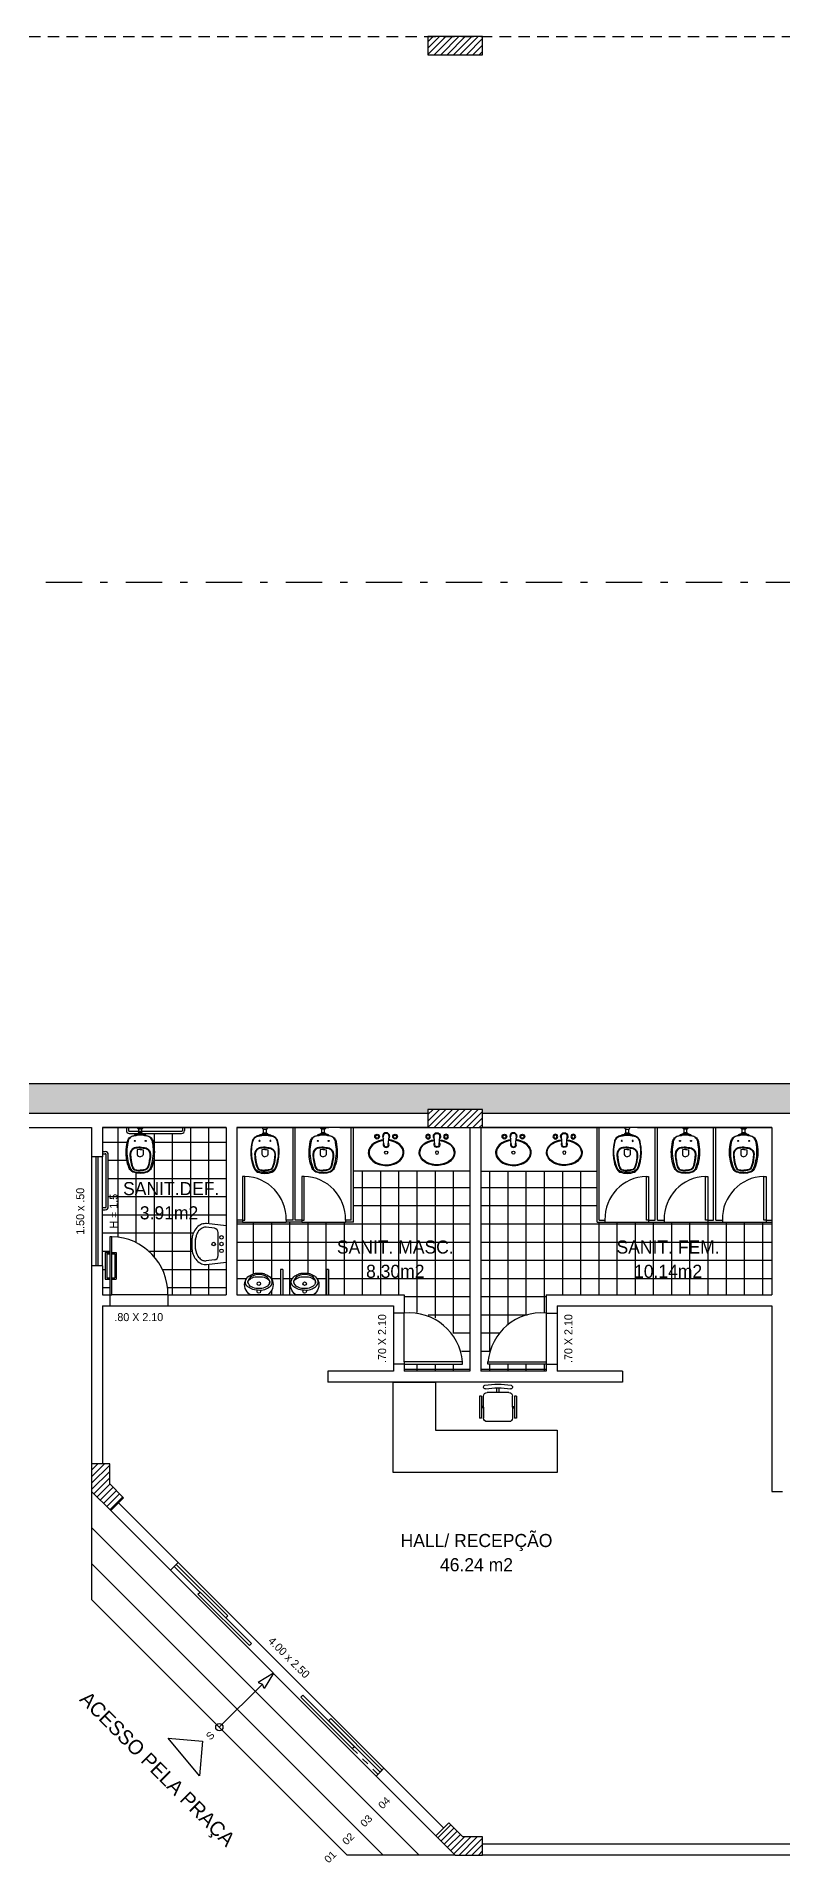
# Model space of a CAD drawing. Header units: millimetres. Extents: x 387 to 811, y 539 to 827.
# Drawn here: x 731.93 to 742.18, y 773.06 to 798.16 of the extents above; entities that cross this region are included whole.
import ezdxf
from ezdxf.enums import TextEntityAlignment as Align

# ---------------------------------------------------------------- set-up
doc = ezdxf.new("R2010")
doc.units = ezdxf.units.MM
doc.linetypes.add('DASHDOT', pattern=[1, 0.5, -0.25, 0, -0.25])
doc.linetypes.add('HIDDEN', pattern=[9.525, 6.35, -3.175])
for name, color, linetype in [('7', 8, 'Continuous'), ('ESQUADRIAS', 6, 'Continuous'), ('LINHA DE CORTE', 1, 'DASHDOT'), ('LINHA FINA', 8, 'Continuous'), ('MOBILIARIO', 3, 'Continuous'), ('parede vista', 2, 'Continuous'), ('PAREDES EM CORTE', 5, 'Continuous'), ('pilar', 4, 'Continuous'), ('PROJEÇÕES', 8, 'HIDDEN'), ('SIMBOLOS', 4, 'Continuous'), ('TEXTO', 4, 'Continuous')]:
    doc.layers.add(name, color=color, linetype=linetype)
pattern_1 = [(90, (-339.84137, 852.58743), (-0.25, 6e-17), []), (180, (-339.84137, 852.58743), (-6e-17, -0.25), [])]
pattern_2 = [(45, (-339.84137, 852.58743), (-0.044194174, 0.044194174), [])]

# ---------------------------------------------------------------- blocks, each defined once
blk = doc.blocks.new('vaso sanitário')
at = {"layer": 'MOBILIARIO'}
for p, q in [((535.046, 52.961), (535.046, 53.011)), ((535.086, 52.961), (535.086, 53.011))]:
    blk.add_line(p, q, dxfattribs=at)
for points in [[(535.032, 53.034), (535.099, 53.034), (535.099, 53.026, -0.414214), (535.084, 53.011), (535.047, 53.011, -0.414214), (535.032, 53.026)], [(535.066, 52.417, 0.082763), (535.156, 52.431, 0.191824), (535.206, 52.48, 0.041847), (535.235, 52.581, 0.10707), (535.236, 52.829, 0.077273), (535.22, 52.876, 0.212411), (535.166, 52.916, 0.040827), (535.153, 52.919, 0.014904), (535.135, 52.923, 0.025143), (535.131, 52.924, -0.029767), (535.109, 52.927, 0.034354), (535.066, 52.929, 0.034354), (535.022, 52.927, -0.029767), (535, 52.924, 0.025143), (534.996, 52.923, 0.014904), (534.978, 52.919, 0.040827), (534.965, 52.916, 0.212411), (534.911, 52.876, 0.077273), (534.896, 52.829, 0.10707), (534.896, 52.581, 0.041847), (534.926, 52.48, 0.191824), (534.976, 52.431, 0.082763)]]:
    blk.add_lwpolyline(points, format="xyb", close=True, dxfattribs=at)
for points in [[(535.123, 52.925, -0.166403), (535.132, 52.926), (535.166, 52.919, -0.147687), (535.216, 52.892, -0.13868), (535.243, 52.844, -0.056337), (535.26, 52.699, -0.03707), (535.253, 52.603, -0.071007), (535.215, 52.472, -0.183874), (535.166, 52.423, -0.096189), (535.066, 52.405, -0.096189), (534.966, 52.423, -0.183874), (534.916, 52.472, -0.071007), (534.878, 52.603, -0.03707), (534.871, 52.699, -0.056337), (534.889, 52.844, -0.13868), (534.916, 52.892, -0.147687), (534.966, 52.919), (535, 52.926, -0.166403), (535.009, 52.925)], [(535.066, 52.764, 0.06168), (534.987, 52.755, 0.039055), (534.98, 52.753, 0.304226), (534.924, 52.669, 0.074407), (534.953, 52.493, 0.256561), (535.004, 52.447, 0.06572), (535.066, 52.44, 0.068252)], [(535.066, 52.756, 0.06168), (534.989, 52.747, 0.039055), (534.983, 52.745, 0.304045), (534.932, 52.669, 0.074349), (534.961, 52.496, 0.256479), (535.006, 52.455, 0.065787), (535.066, 52.448, 0.065787)], [(535.066, 52.732, 0.0408), (535.025, 52.729), (535.025, 52.671, 0.057291), (535.025, 52.666, 0.350796), (535.066, 52.634, 0.350796)], [(535.099, 52.943), (535.099, 52.946, 0.414214), (535.084, 52.961), (535.047, 52.961, 0.414214), (535.032, 52.946), (535.032, 52.943)], [(535.065, 52.764, -0.06168), (535.145, 52.755, -0.039055), (535.152, 52.753, -0.304226), (535.208, 52.669, -0.074407), (535.178, 52.493, -0.256561), (535.127, 52.447, -0.06572), (535.065, 52.44, -0.068252)], [(535.066, 52.756, -0.06168), (535.143, 52.747, -0.039055), (535.148, 52.745, -0.304045), (535.199, 52.669, -0.074349), (535.17, 52.496, -0.256479), (535.125, 52.455, -0.065787), (535.066, 52.448, -0.065787)], [(535.066, 52.732, -0.0408), (535.107, 52.729), (535.107, 52.671, -0.057291), (535.106, 52.666, -0.350796), (535.066, 52.634, -0.350796)]]:
    blk.add_lwpolyline(points, format="xyb", dxfattribs=at)
for centre in [(534.991, 52.851), (535.141, 52.851)]:
    blk.add_circle(centre, 0.0075, dxfattribs=at)
for centre, radius, start, end in [((535.011, 52.912), 0.0286, 100.7284, 157.4355), ((535.068, 52.556), 0.389, 90.3224, 99.2049), ((535.063, 52.556), 0.389, 80.7951, 89.6776), ((535.12, 52.912), 0.0286, 22.5645, 79.2716)]:
    blk.add_arc(centre, radius, start, end, dxfattribs=at)
blk = doc.blocks.new('cuba do lavatório')
at = {"layer": 'MOBILIARIO'}
for p, q in [((535.901, 52.801), (535.891, 52.914)), ((535.961, 52.801), (535.971, 52.914))]:
    blk.add_line(p, q, dxfattribs=at)
for centre, radius in [((535.807, 52.91), 0.0326), ((535.807, 52.91), 0.0212), ((536.054, 52.91), 0.0326), ((536.054, 52.91), 0.0212), ((535.931, 52.691), 0.0212)]:
    blk.add_circle(centre, radius, dxfattribs=at)
for centre, radius, start, end in [((535.931, 52.914), 0.05, 317.7534, 222.2466), ((535.931, 52.914), 0.04, 349.8443, 190.1557), ((535.931, 52.801), 0.04, 143.4139, 36.5861), ((535.931, 52.801), 0.03, 180, 0)]:
    blk.add_arc(centre, radius, start, end, dxfattribs=at)
blk.add_ellipse((535.931, 52.691), major_axis=(-0.235, 0), ratio=0.714749, start_param=4.861692, end_param=10.846271, dxfattribs=at)
blk.add_open_spline([(535.895, 52.867), (535.849, 52.862), (535.806, 52.848), (535.716, 52.792), (535.683, 52.738), (535.689, 52.629), (535.728, 52.578), (535.845, 52.516), (535.922, 52.506), (536.062, 52.532), (536.123, 52.568), (536.184, 52.666), (536.182, 52.726), (536.114, 52.82), (536.051, 52.855), (535.976, 52.866), (535.971, 52.866), (535.967, 52.867)], degree=3, knots=[4.861692, 4.861692, 4.861692, 4.861692, 5.430609, 5.430609, 6.323813, 6.323813, 7.217016, 7.217016, 8.110219, 8.110219, 9.003422, 9.003422, 9.896625, 9.896625, 10.789828, 10.789828, 10.846271, 10.846271, 10.846271, 10.846271], dxfattribs=at)
blk = doc.blocks.new('mictorio')
at = {"layer": 'MOBILIARIO'}
for points in [[(534.164, 50.834), (534.164, 50.832, -0.008051), (534.164, 50.799, -0.08407), (534.155, 50.755, -0.022672), (534.142, 50.726, -0.027927), (534.128, 50.7, -0.144523), (534.062, 50.648, -0.34805), (533.869, 50.712, -0.162816), (533.866, 50.721), (533.866, 50.834), (533.866, 50.947, -0.162816), (533.869, 50.955, -0.34805), (534.062, 51.019, -0.144523), (534.128, 50.967, -0.027927), (534.142, 50.941, -0.022672), (534.155, 50.913, -0.08407), (534.164, 50.869, -0.008051), (534.164, 50.835)], [(534.117, 50.834), (534.117, 50.826, -0.102017), (534.101, 50.742, -0.100634), (534.069, 50.695, -0.31043), (534.027, 50.687, -0.029837), (534.021, 50.689, -0.193887), (533.968, 50.753, -0.096635), (533.953, 50.834, -0.096635), (533.968, 50.915, -0.193887), (534.021, 50.978, -0.029837), (534.027, 50.98, -0.31043), (534.069, 50.973, -0.100634), (534.101, 50.925, -0.102017), (534.117, 50.842)]]:
    blk.add_lwpolyline(points, format="xyb", close=True, dxfattribs=at)
for points in [[(533.931, 50.85, -0.100603), (533.949, 50.935, -0.114611), (533.991, 50.997, -0.309836), (534.079, 51.011, -0.309836)], [(534.03, 50.686), (534.033, 50.685, 0.189039), (534.066, 50.687, 0.189014), (534.13, 50.753, 0.116802), (534.145, 50.834, 0.116802), (534.13, 50.914, 0.189014), (534.066, 50.981, 0.189039), (534.033, 50.983), (534.03, 50.981)], [(533.931, 50.818, 0.100603), (533.949, 50.732, 0.114611), (533.991, 50.671, 0.309836), (534.079, 50.656, 0.309836)]]:
    blk.add_lwpolyline(points, format="xyb", dxfattribs=at)
for centre in [(533.913, 50.834), (534.02, 50.834)]:
    blk.add_circle(centre, 0.0243, dxfattribs=at)
blk = doc.blocks.new('lavatorio do sanitario')
at = {"layer": 'MOBILIARIO'}
for p, q in [((1040.677, 90.447), (1040.564, 90.46)), ((1040.73, 90.072), (1040.73, 90.387)), ((1040.418, 90.16), (1040.418, 90.299)), ((1040.677, 90.012), (1040.564, 89.999))]:
    blk.add_line(p, q, dxfattribs=at)
for points in [[(1040.838, 90.479), (1040.569, 90.51, 0.028479), (1040.553, 90.511, 0.123947), (1040.484, 90.493, 0.10565), (1040.421, 90.44, 0.087109), (1040.382, 90.364, 0.053242), (1040.368, 90.299), (1040.368, 90.16, 0.053242), (1040.382, 90.095, 0.087109), (1040.421, 90.02, 0.10565), (1040.484, 89.966, 0.123947), (1040.553, 89.949, 0.028479), (1040.569, 89.95), (1040.838, 89.981)], [(1040.553, 90.461, 0.123947), (1040.508, 90.449, 0.10565), (1040.461, 90.409, 0.087109), (1040.429, 90.349, 0.053242), (1040.418, 90.294, 0.053242)], [(1040.564, 90.46, 0.028479), (1040.553, 90.461, 0.028479)], [(1040.418, 90.165, 0.053242), (1040.429, 90.111, 0.087109), (1040.461, 90.05, 0.10565), (1040.508, 90.01, 0.123947), (1040.553, 89.999, 0.028479), (1040.564, 89.999, 0.028479)]]:
    blk.add_lwpolyline(points, format="xyb", dxfattribs=at)
for centre in [(1040.668, 90.23), (1040.775, 90.323), (1040.775, 90.23), (1040.775, 90.137)]:
    blk.add_circle(centre, 0.0242, dxfattribs=at)
for centre, start, end in [((1040.67, 90.387), 0, 83.4749), ((1040.67, 90.072), 276.5251, 0)]:
    blk.add_arc(centre, 0.06, start, end, dxfattribs=at)
blk = doc.blocks.new('barra de apoio')
at = {"layer": 'MOBILIARIO'}
for p, q in [((537.56, 53.034), (537.56, 52.994)), ((537.59, 53.034), (537.59, 52.994)), ((537.6, 52.984), (538.32, 52.984)), ((538.33, 53.034), (538.33, 52.994)), ((538.36, 53.034), (538.36, 52.994)), ((537.6, 52.954), (538.32, 52.954))]:
    blk.add_line(p, q, dxfattribs=at)
for centre, radius, start, end in [((537.6, 52.994), 0.04, 180, 270), ((537.6, 52.994), 0.01, 180, 270), ((538.32, 52.994), 0.01, 270, 360), ((538.32, 52.994), 0.04, 270, 360)]:
    blk.add_arc(centre, radius, start, end, dxfattribs=at)
blk = doc.blocks.new('barra de apoio 2')
at = {"layer": 'MOBILIARIO'}
for p, q in [((537.231, 52.705), (537.271, 52.705)), ((537.231, 52.675), (537.271, 52.675)), ((537.281, 51.945), (537.281, 52.665)), ((537.311, 51.945), (537.311, 52.665)), ((537.231, 51.935), (537.271, 51.935)), ((537.231, 51.905), (537.271, 51.905))]:
    blk.add_line(p, q, dxfattribs=at)
for centre, radius, start, end in [((537.271, 52.665), 0.04, 0, 90), ((537.271, 52.665), 0.01, 0, 90), ((537.271, 51.945), 0.04, 270, 0), ((537.271, 51.945), 0.01, 270, 0)]:
    blk.add_arc(centre, radius, start, end, dxfattribs=at)
blk = doc.blocks.new('porta para deficiente')
at = {"layer": 'ESQUADRIAS'}
blk.add_lwpolyline([(610.441, -142.831), (610.471, -142.831), (610.471, -142.031), (610.441, -142.031)], close=True, dxfattribs=at)
at = {"layer": 'LINHA FINA'}
for p, q in [((610.381, -142.248), (610.381, -142.615)), ((610.381, -142.248), (610.441, -142.248)), ((610.401, -142.268), (610.401, -142.595)), ((610.401, -142.268), (610.441, -142.268)), ((610.471, -142.248), (610.531, -142.248)), ((610.471, -142.268), (610.511, -142.268)), ((610.511, -142.268), (610.511, -142.595)), ((610.531, -142.248), (610.531, -142.615)), ((610.381, -142.615), (610.441, -142.615)), ((610.401, -142.595), (610.441, -142.595)), ((610.471, -142.595), (610.511, -142.595)), ((610.471, -142.615), (610.531, -142.615))]:
    blk.add_line(p, q, dxfattribs=at)
blk.add_arc((610.456, -142.816), 0.785, 358.9053, 88.9053, dxfattribs=at)
blk = doc.blocks.new('M-CAD12')
for p, q in [((-1.5, 20), (-1.5, 26.6)), ((1.5, 20), (1.5, 26.6)), ((-25.5, 15), (-22.5, 15)), ((-20, 1), (-22.5, 1)), ((-20, 0), (-20, 15)), ((-15, 20), (15, 20)), ((20, 0), (20, 15)), ((20, 1), (22.5, 1)), ((22.5, 15), (25.5, 15)), ((-25.5, -15), (-22.5, -15)), ((-20, -1), (-22.5, -1)), ((-15, -20), (15, -20)), ((20, -1), (22.5, -1)), ((22.5, -15), (25.5, -15))]:
    blk.add_line(p, q)
for points in [[(-25.5, 15), (-25.5, -15)], [(-22.5, 15), (-22.5, -15)], [(-20, 0), (-20, -15)], [(20, 0), (20, -15)], [(22.5, 15), (22.5, -15)], [(25.5, 15), (25.5, -15)]]:
    blk.add_lwpolyline(points)
for centre, radius, start, end in [((-17.5, 27.5), 2.5, 100.3399, 280.3399), ((0, -68.4), 100, 79.6601, 100.3399), ((0, -68.4), 95, 79.6601, 100.3399), ((17.5, 27.5), 2.5, 259.6601, 79.6601), ((-15, 15), 5, 90, 180), ((15, 15), 5, 0, 90), ((-15, -15), 5, 180, 270), ((15, -15), 5, 270, 0)]:
    blk.add_arc(centre, radius, start, end)
blk = doc.blocks.new('MESA DA RECEPÇÃO')
at = {"layer": 'MOBILIARIO'}
for p, q in [((1153.678, -101.445), (1154.258, -101.445)), ((1153.678, -102.686), (1153.678, -101.445)), ((1154.258, -101.445), (1154.258, -102.106)), ((1154.258, -102.106), (1155.932, -102.106)), ((1155.932, -102.106), (1155.932, -102.686)), ((1155.932, -102.686), (1153.678, -102.686))]:
    blk.add_line(p, q, dxfattribs=at)
at = {"layer": 'MOBILIARIO', "extrusion": (0, 0, -1), "xscale": 0.009999999999990905, "yscale": 0.009999999999990905, "zscale": -0.01}
blk.add_blockref('M-CAD12', (-1155.118, -101.787), dxfattribs=at)

msp = doc.modelspace()

# ---------------------------------------------------------------- hatches: boundary and pattern name
at = {"layer": 'LINHA FINA'}
h = msp.add_hatch(dxfattribs=at)
h.set_pattern_fill('GRAVEL', color=256, style=0)
h.set_pattern_definition([(228.0128, (623.51594, 854.51961), (-7.999998232, -9.00000134), [0.134536, -13.319088]), (184.9697, (623.42594, 854.41961), (12.000001052, 0.999991307), [0.230868, -22.855925]), (132.5104, (623.19594, 854.39961), (9.999990718, -11.000008674), [0.162788, -16.116032]), (267.2737, (622.80594, 854.14961), (0.999996018, 20.000000295), [0.210238, -20.813558]), (292.8337, (622.79594, 853.93961), (-5.000009905, 11.999996412), [0.206155, -20.409373]), (357.2737, (622.87594, 853.74961), (-20.000000295, 0.999996018), [0.210238, -20.813558]), (37.6942, (623.085938, 853.739608), (-13.000007346, -9.999990405), [0.278029, -27.524849]), (72.2553, (623.30594, 853.90961), (7.000010763, 21.999996231), [0.262488, -25.986321]), (121.4296, (623.38594, 854.15961), (-8.000008234, 12.999995036), [0.21095, -20.884073]), (175.2364, (623.27594, 854.33961), (11.000000946, -0.999991533), [0.240832, -11.800763]), (222.3974, (623.035938, 854.359608), (-12.000007351, -10.999992082), [0.311448, -30.833375]), (138.8141, (623.79594, 854.13961), (-7.000002947, 5.999997313), [0.106301, -10.523844]), (171.4692, (623.71594, 854.20961), (12.999998285, -2.00000791), [0.202237, -20.021511]), (225, (623.51594, 854.2396), (-1e-16, -1.0000003), [0.141421, -1.272792]), (203.1986, (623.44594, 854.35961), (4.99999973, 2.00000133), [0.076158, -7.539615]), (291.8014, (623.37594, 854.3296), (-0.9999999, 3.00000027), [0.107703, -5.277462]), (30.9638, (623.41594, 854.2296), (2.99999802, 2.00000248), [0.174929, -5.656023]), (161.5651, (623.56594, 854.3196), (2.00000043, -0.9999984), [0.126491, -3.035787]), (16.3895, (622.79594, 854.32961), (10.000002198, 2.99999271), [0.1772, -17.542845]), (70.3462, (622.96594, 854.37961), (-3.999995247, -11.000002136), [0.148661, -14.717408]), (293.1986, (623.56594, 854.51961), (-2.00000133, 4.99999973), [0.152315, -7.463458]), (343.6105, (623.62594, 854.37961), (-10.000002198, 2.99999271), [0.1772, -17.542845]), (339.444, (622.79594, 853.70961), (-5.000001845, 1.999996), [0.17088, -8.373124]), (294.7751, (622.95594, 853.64961), (-4.99999219, 11.000003422), [0.143178, -14.174643]), (66.8014, (623.57594, 853.51961), (2.00000133, 4.99999973), [0.152315, -7.463458]), (17.354, (623.63594, 853.65961), (-13.00000202, -3.999994502), [0.167631, -16.595424]), (69.444, (623.08594, 853.51961), (-1.999996, -5.000001845), [0.08544, -8.458564]), (101.3099, (623.51594, 853.5196), (-0.99999763, 4.00000075), [0.05099, -5.048029]), (165.9638, (623.50594, 853.5696), (3.00000055, -0.99999806), [0.206155, -3.91695]), (186.009, (623.30594, 853.61961), (9.999999751, 0.999999317), [0.19105, -18.913923]), (303.6901, (623.41594, 854.1396), (-1.00000133, 1.99999956), [0.144222, -3.461329]), (353.1572, (623.49594, 854.01961), (16.999999365, -2.000007998), [0.251794, -24.927563]), (60.9454, (623.74594, 853.98961), (-4.00000003, -7.000000385), [0.102956, -10.192674]), (90, (623.7959, 854.0796), (-1, 1), [0.06, -0.94]), (120.2564, (623.28594, 853.64961), (3.999994887, -7.000002456), [0.138924, -13.75352]), (48.0128, (623.21594, 853.76961), (7.999998232, 9.00000134), [0.269072, -13.184552]), (0, (623.3959, 853.9696), (1, 1), [0.26, -0.74]), (325.3048, (623.65594, 853.96961), (-9.99999426, 7.00000861), [0.158114, -15.653274]), (254.0546, (623.78594, 853.87961), (-0.99999989, -4.00000013), [0.145602, -7.134508]), (207.646, (623.74594, 853.73961), (-18.999995807, -10.000007713), [0.237065, -23.469474]), (175.4261, (623.53594, 853.62961), (-13.000000558, 0.999994801), [0.250799, -24.829074])])
h.paths.add_polyline_path([(747.307, 783.36), (747.307, 783.41), (748.057, 783.41), (748.057, 783.36), (757.432, 783.36), (757.432, 783.519), (757.682, 783.519), (757.682, 783.36), (762.682, 783.36), (762.682, 783.76), (725.332, 783.76), (725.332, 783.31), (727.682, 783.31), (727.682, 783.41), (728.432, 783.41), (728.432, 783.36), (737.307, 783.36), (737.307, 783.41), (738.057, 783.41), (738.057, 783.36)])
h = msp.add_hatch(dxfattribs=at)
h.set_pattern_fill('ANSI37', color=256, scale=2, angle=45, style=0)
h.set_pattern_definition([(90, (-303.95387, 692.2117), (-0.25, 6e-17), []), (180, (-303.95387, 692.2117), (-6e-17, -0.25), [])])
h.paths.add_polyline_path([(734.115, 781.77, -0.10565), (734.178, 781.824, -0.123947), (734.247, 781.841, -0.028479), (734.263, 781.84), (734.532, 781.809), (734.532, 783.16), (733.961, 783.16), (733.961, 783.12, -0.414214), (733.921, 783.08), (733.384, 783.08, -0.135846), (733.386, 783.072), (733.386, 783.069, -0.015866), (733.41, 783.066, -0.267929), (733.433, 783.049), (733.452, 783.045, -0.147687), (733.502, 783.018, -0.144116), (733.529, 782.968, -0.055514), (733.546, 782.825, -0.03707), (733.539, 782.729, -0.071007), (733.501, 782.599, -0.183874), (733.452, 782.549, -0.096189), (733.352, 782.531, -0.096189), (733.252, 782.549, -0.183874), (733.202, 782.599, -0.071007), (733.164, 782.729, -0.03707), (733.157, 782.825, -0.055514), (733.174, 782.968, -0.144116), (733.202, 783.018, -0.147687), (733.252, 783.045), (733.271, 783.049, -0.267929), (733.294, 783.066, -0.015866), (733.318, 783.069), (733.318, 783.072, -0.135846), (733.32, 783.08), (733.201, 783.08, -0.414214), (733.161, 783.12), (733.161, 783.16), (732.832, 783.16), (732.832, 782.831), (732.872, 782.831, -0.414214), (732.912, 782.791), (732.912, 782.071, -0.414214), (732.872, 782.031), (732.832, 782.031), (732.832, 780.86), (732.932, 780.86), (732.932, 781.077), (732.872, 781.077), (732.872, 781.444), (732.932, 781.444), (732.932, 781.66), (732.962, 781.66, -0.414214), (733.732, 780.86), (734.532, 780.86), (734.532, 781.311), (734.263, 781.28, -0.028479), (734.247, 781.279, -0.123947), (734.178, 781.296, -0.10565), (734.115, 781.35, -0.087109), (734.075, 781.426, -0.053242), (734.062, 781.491), (734.062, 781.629, -0.053242), (734.075, 781.694, -0.087109)])
h.paths.add_polyline_path([(733.191, 781.848), (734.246, 781.848), (734.246, 782.129), (733.191, 782.129)], flags=24)
h.paths.add_polyline_path([(732.947, 782.182), (734.49, 782.182), (734.49, 782.462), (732.947, 782.462)], flags=24)
h = msp.add_hatch(dxfattribs=at)
h.set_pattern_fill('ANSI37', color=256, scale=2, angle=45, style=0)
h.set_pattern_definition(pattern_1)
h.paths.add_polyline_path([(736.282, 782.56), (736.282, 781.86), (734.682, 781.86), (734.682, 780.86), (734.869, 780.86, -0.162816), (734.86, 780.863, -0.34805), (734.796, 781.056, -0.144523), (734.848, 781.121, -0.027927), (734.874, 781.136, -0.022672), (734.903, 781.149, -0.08407), (734.947, 781.158, -0.008051), (734.98, 781.158), (734.984, 781.158, -0.008051), (735.017, 781.158, -0.08407), (735.061, 781.149, -0.022672), (735.09, 781.136, -0.027927), (735.116, 781.121, -0.144523), (735.167, 781.056, -0.34805), (735.104, 780.863, -0.162816), (735.095, 780.86), (735.282, 780.86), (735.282, 781.21), (735.312, 781.21), (735.312, 780.86), (735.499, 780.86, -0.162816), (735.49, 780.863, -0.34805), (735.426, 781.056, -0.144523), (735.478, 781.121, -0.027927), (735.504, 781.136, -0.022672), (735.533, 781.149, -0.08407), (735.577, 781.158, -0.008051), (735.61, 781.158), (735.614, 781.158, -0.008051), (735.647, 781.158, -0.08407), (735.691, 781.149, -0.022672), (735.72, 781.136, -0.027927), (735.746, 781.121, -0.144523), (735.797, 781.056, -0.34805), (735.734, 780.863, -0.162816), (735.725, 780.86), (735.912, 780.86), (735.912, 781.21), (735.942, 781.21), (735.942, 780.86), (736.982, 780.86), (736.982, 780.61, -0.46688), (737.782, 779.94), (737.782, 779.91), (736.982, 779.91), (736.982, 779.81), (737.882, 779.81), (737.882, 782.56)])
h.paths.add_polyline_path([(736.272, 781.028), (737.444, 781.028), (737.444, 781.342), (736.272, 781.342)], flags=24)
h.paths.add_polyline_path([(735.824, 781.363), (737.891, 781.363), (737.891, 781.674), (735.824, 781.674)], flags=9)
h = msp.add_hatch(dxfattribs=at)
h.set_pattern_fill('ANSI37', color=256, scale=2, angle=45, style=0)
h.set_pattern_definition(pattern_1)
h.paths.add_polyline_path([(742.032, 781.86), (741.954, 781.86), (741.354, 781.86), (741.154, 781.86), (740.554, 781.86), (740.339, 781.86), (739.739, 781.86), (739.632, 781.86), (739.632, 782.56), (738.032, 782.56), (738.032, 779.81), (738.932, 779.81), (738.932, 779.91), (738.132, 779.91), (738.132, 779.94, -0.414214), (738.932, 780.61), (738.932, 780.86), (742.032, 780.86)])
h.paths.add_polyline_path([(739.935, 781.029), (741.282, 781.029), (741.282, 781.341), (739.935, 781.341)], flags=24)
h.paths.add_polyline_path([(739.693, 781.363), (741.524, 781.363), (741.524, 781.674), (739.693, 781.674)], flags=24)
at = {"layer": 'pilar'}
h = msp.add_hatch(dxfattribs=at)
h.set_pattern_fill('ANSI31', color=8, scale=0.5, style=0)
h.set_pattern_definition([(45, (-339.84137, 867.33743), (-0.044194174, 0.044194174), [])])
h.paths.add_polyline_path([(738.057, 798.16), (737.307, 798.16), (737.307, 797.91), (738.057, 797.91)])
h = msp.add_hatch(dxfattribs=at)
h.set_pattern_fill('ANSI31', color=8, scale=0.5, style=0)
h.set_pattern_definition([(45, (-339.84137, 852.58743), (-0.044194174, 0.044194174), [])])
h.paths.add_polyline_path([(738.057, 783.41), (737.307, 783.41), (737.307, 783.16), (738.057, 783.16)])
h = msp.add_hatch(dxfattribs=at)
h.set_pattern_fill('ANSI31', color=8, scale=0.5, style=0)
h.set_pattern_definition(pattern_2)
h.paths.add_polyline_path([(732.932, 778.264), (732.932, 778.537), (732.682, 778.537), (732.682, 778.16), (732.947, 777.895), (733.124, 778.072)])
h = msp.add_hatch(dxfattribs=at)
h.set_pattern_fill('ANSI31', color=8, scale=0.5, style=0)
h.set_pattern_definition(pattern_2)
h.paths.add_polyline_path([(738.057, 773.16), (738.057, 773.41), (737.785, 773.41), (737.592, 773.603), (737.416, 773.426), (737.682, 773.16)])

# ---------------------------------------------------------------- linework, layer by layer
at = {"layer": '7'}
for p, q in [((737.187, 773.16, 54), (732.682, 777.665, 54)), ((736.692, 773.16, 54), (732.682, 777.17, 54)), ((733.873, 777.181, 54), (736.702, 774.353, 54)), ((736.596, 774.246, 54), (733.767, 777.075, 54)), ((736.197, 773.16, 54), (732.682, 776.675, 54))]:
    msp.add_line(p, q, dxfattribs=at)
at = {"layer": 'ESQUADRIAS'}
for p, q in [((735.452, 781.89, 54), (735.452, 783.16, 54)), ((735.482, 781.89, 54), (735.482, 783.16, 54)), ((736.252, 781.89, 54), (736.252, 783.16, 54)), ((736.282, 781.86, 54), (736.282, 783.16, 54)), ((739.632, 781.86, 54), (739.632, 783.16, 54)), ((739.662, 781.89, 54), (739.662, 783.16, 54)), ((740.432, 781.89, 54), (740.432, 783.16, 54)), ((740.462, 781.89, 54), (740.462, 783.16, 54)), ((741.232, 781.89, 54), (741.232, 783.16, 54)), ((741.262, 781.89, 54), (741.262, 783.16, 54)), ((732.742, 782.76, 54), (732.742, 781.26, 54)), ((732.772, 781.26, 54), (732.772, 782.76, 54)), ((734.759, 781.89, 54), (734.682, 781.89, 54)), ((734.759, 781.86, 54), (734.682, 781.86, 54)), ((734.759, 781.89, 54), (734.759, 781.86, 54)), ((735.452, 781.89, 54), (735.359, 781.89, 54)), ((735.359, 781.89, 54), (735.359, 781.86, 54)), ((735.574, 781.86, 54), (735.359, 781.86, 54)), ((735.574, 781.89, 54), (735.482, 781.89, 54)), ((735.574, 781.89, 54), (735.574, 781.86, 54)), ((736.252, 781.89, 54), (736.174, 781.89, 54)), ((736.174, 781.89, 54), (736.174, 781.86, 54)), ((736.282, 781.86, 54), (736.174, 781.86, 54)), ((739.632, 781.86, 54), (739.739, 781.86, 54)), ((739.662, 781.89, 54), (739.739, 781.89, 54)), ((739.739, 781.89, 54), (739.739, 781.86, 54)), ((740.339, 781.89, 54), (740.432, 781.89, 54)), ((740.339, 781.89, 54), (740.339, 781.86, 54)), ((740.339, 781.86, 54), (740.554, 781.86, 54)), ((740.462, 781.89, 54), (740.554, 781.89, 54)), ((740.554, 781.89, 54), (740.554, 781.86, 54)), ((741.154, 781.89, 54), (741.154, 781.86, 54)), ((741.154, 781.89, 54), (741.232, 781.89, 54)), ((741.154, 781.89, 54), (741.154, 781.86, 54)), ((741.154, 781.86, 54), (741.354, 781.86, 54)), ((741.262, 781.89, 54), (741.354, 781.89, 54)), ((741.354, 781.89, 54), (741.354, 781.86, 54)), ((741.954, 781.89, 54), (742.032, 781.89, 54)), ((741.954, 781.89, 54), (741.954, 781.86, 54)), ((741.954, 781.86, 54), (742.032, 781.86, 54))]:
    msp.add_line(p, q, dxfattribs=at)
at = {"layer": 'ESQUADRIAS', "elevation": 54}
for points in [[(734.759, 781.89), (734.789, 781.89), (734.789, 782.49), (734.759, 782.49)], [(735.574, 781.89), (735.604, 781.89), (735.604, 782.49), (735.574, 782.49)], [(740.339, 781.89), (740.309, 781.89), (740.309, 782.49), (740.339, 782.49)], [(741.154, 781.89), (741.124, 781.89), (741.124, 782.49), (741.154, 782.49)], [(741.954, 781.89), (741.924, 781.89), (741.924, 782.49), (741.954, 782.49)], [(736.982, 779.91), (737.782, 779.91), (737.782, 779.94), (736.982, 779.94)], [(738.932, 779.91), (738.132, 779.91), (738.132, 779.94), (738.932, 779.94)], [(733.82, 777.128), (734.527, 776.421), (734.556, 776.449), (733.848, 777.156)], [(734.174, 776.774), (734.881, 776.067), (734.852, 776.039), (734.145, 776.746)], [(735.56, 775.332), (736.267, 774.625), (736.295, 774.653), (735.588, 775.36)], [(736.649, 774.3), (735.941, 775.007), (735.97, 775.035), (736.677, 774.328)]]:
    msp.add_lwpolyline(points, close=True, dxfattribs=at)
at = {"layer": 'LINHA DE CORTE'}
msp.add_line((722.152, 790.66, 54), (762.182, 790.66, 54), dxfattribs=at)
at = {"layer": 'LINHA FINA'}
for p, q in [((734.759, 781.86, 54), (735.359, 781.86, 54)), ((735.574, 781.86, 54), (736.174, 781.86, 54)), ((739.739, 781.86, 54), (740.339, 781.86, 54)), ((740.554, 781.86, 54), (741.154, 781.86, 54)), ((741.354, 781.86, 54), (741.954, 781.86, 54)), ((732.932, 780.71, 54), (733.732, 780.71, 54)), ((733.732, 780.86, 54), (732.962, 780.86, 54)), ((736.832, 780.61, 54), (736.832, 779.91, 54)), ((736.982, 779.94, 54), (736.982, 780.61, 54)), ((738.932, 780.61, 54), (738.932, 779.94, 54)), ((739.082, 780.61, 54), (739.082, 779.91, 54)), ((732.682, 778.16, 54), (732.682, 776.675, 54)), ((737.682, 773.16, 54), (736.197, 773.16, 54))]:
    msp.add_line(p, q, dxfattribs=at)
for centre, radius, start, end in [((734.774, 781.905, 54), 0.585, 358.5312, 88.5312), ((735.589, 781.905, 54), 0.585, 358.5312, 88.5312), ((740.324, 781.905, 54), 0.585, 91.4688, 181.4688), ((741.139, 781.905, 54), 0.585, 91.4688, 181.4688), ((741.939, 781.905, 54), 0.585, 91.4688, 181.4688), ((737.047, 779.875, 54), 0.738, 5.0538, 95.0538), ((738.867, 779.875, 54), 0.738, 84.9462, 174.9462)]:
    msp.add_arc(centre, radius, start, end, dxfattribs=at)
at = {"layer": 'MOBILIARIO'}
for p, q in [((737.882, 782.56, 54), (736.282, 782.56, 54)), ((738.032, 782.56, 54), (739.632, 782.56, 54)), ((735.282, 781.21, 54), (735.282, 780.86, 54)), ((735.312, 781.21, 54), (735.282, 781.21, 54)), ((735.312, 781.21, 54), (735.312, 780.86, 54)), ((735.912, 781.21, 54), (735.912, 780.86, 54)), ((735.942, 781.21, 54), (735.912, 781.21, 54)), ((735.942, 781.21, 54), (735.942, 780.86, 54))]:
    msp.add_line(p, q, dxfattribs=at)
at = {"layer": 'parede vista'}
for p, q in [((732.682, 782.76, 54), (732.682, 781.26, 54)), ((732.832, 781.26, 54), (732.832, 782.76, 54))]:
    msp.add_line(p, q, dxfattribs=at)
at = {"layer": 'PAREDES EM CORTE'}
for p, q in [((728.432, 783.36, 54), (737.307, 783.36, 54)), ((738.057, 783.36, 54), (747.307, 783.36, 54)), ((728.432, 783.16, 54), (732.682, 783.16, 54)), ((732.682, 783.16, 54), (732.682, 782.76, 54)), ((732.832, 783.16, 54), (734.532, 783.16, 54)), ((732.832, 783.16, 54), (732.832, 782.76, 54)), ((734.532, 783.16, 54), (732.832, 783.16, 54)), ((734.532, 783.16, 54), (734.532, 780.86, 54)), ((734.682, 783.16, 54), (735.946, 783.16, 54)), ((737.307, 783.16, 54), (734.682, 783.16, 54)), ((734.682, 783.16, 54), (734.682, 780.86, 54)), ((736.096, 783.16, 54), (737.307, 783.16, 54)), ((737.882, 783.16, 54), (737.882, 779.81, 54)), ((738.032, 783.16, 54), (738.032, 779.81, 54)), ((738.057, 783.16, 54), (740.035, 783.16, 54)), ((742.032, 783.16, 54), (738.057, 783.16, 54)), ((740.185, 783.16, 54), (742.032, 783.16, 54)), ((742.032, 783.16, 54), (742.032, 780.86, 54)), ((732.832, 782.76, 54), (732.682, 782.76, 54)), ((732.682, 781.26, 54), (732.682, 778.537, 54)), ((732.832, 781.26, 54), (732.682, 781.26, 54)), ((732.832, 781.26, 54), (732.832, 780.86, 54)), ((732.832, 780.86, 54), (732.932, 780.86, 54)), ((732.832, 780.71, 54), (732.832, 778.537, 54)), ((732.832, 780.71, 54), (732.932, 780.71, 54)), ((732.932, 780.86, 54), (732.932, 780.71, 54)), ((733.732, 780.86, 54), (734.532, 780.86, 54)), ((733.732, 780.86, 54), (733.732, 780.71, 54)), ((733.732, 780.71, 54), (736.832, 780.71, 54)), ((734.682, 780.86, 54), (736.982, 780.86, 54)), ((736.832, 780.71, 54), (736.832, 780.61, 54)), ((736.982, 780.86, 54), (736.982, 780.61, 54)), ((738.932, 780.86, 54), (742.032, 780.86, 54)), ((738.932, 780.86, 54), (738.932, 780.61, 54)), ((738.942, 780.86, 54), (739.732, 780.86, 54)), ((739.082, 780.86, 54), (742.032, 780.86, 54)), ((739.082, 780.71, 54), (742.032, 780.71, 54)), ((739.082, 780.71, 54), (739.082, 780.61, 54)), ((742.032, 780.71, 54), (742.032, 778.16, 54)), ((736.982, 780.61, 54), (736.832, 780.61, 54)), ((738.932, 780.61, 54), (739.082, 780.61, 54)), ((736.832, 779.81, 54), (735.932, 779.81, 54)), ((735.932, 779.81, 54), (735.932, 779.66, 54)), ((736.832, 779.91, 54), (736.832, 779.81, 54)), ((736.982, 779.91, 54), (736.832, 779.91, 54)), ((736.982, 779.91, 54), (736.982, 779.81, 54)), ((737.882, 779.81, 54), (736.982, 779.81, 54)), ((738.932, 779.81, 54), (738.032, 779.81, 54)), ((738.932, 779.91, 54), (738.932, 779.81, 54)), ((738.932, 779.91, 54), (739.082, 779.91, 54)), ((739.082, 779.91, 54), (739.082, 779.81, 54)), ((739.982, 779.81, 54), (739.082, 779.81, 54)), ((739.982, 779.81, 54), (739.982, 779.66, 54)), ((739.982, 779.66, 54), (735.932, 779.66, 54)), ((733.053, 778.001, 54), (733.873, 777.181, 54)), ((742.032, 778.16, 54), (742.182, 778.16, 54)), ((732.947, 777.895, 54), (733.767, 777.075, 54)), ((733.767, 777.075, 54), (733.873, 777.181, 54)), ((736.596, 774.246, 54), (736.702, 774.353, 54)), ((736.596, 774.246, 54), (737.416, 773.426, 54)), ((736.702, 774.353, 54), (737.522, 773.533, 54)), ((747.682, 773.31, 54), (738.057, 773.31, 54)), ((747.682, 773.16, 54), (738.057, 773.16, 54))]:
    msp.add_line(p, q, dxfattribs=at)
at = {"layer": 'PAREDES EM CORTE', "elevation": 54}
msp.add_lwpolyline([(762.682, 783.76), (725.332, 783.76), (725.332, 783.31), (727.682, 783.31)], dxfattribs=at)
at = {"layer": 'pilar', "elevation": 54}
for points in [[(738.057, 797.91), (738.057, 798.16), (737.307, 798.16), (737.307, 797.91)], [(738.057, 783.16), (738.057, 783.41), (737.307, 783.41), (737.307, 783.16)], [(732.932, 778.264), (732.932, 778.537), (732.682, 778.537), (732.682, 778.16), (732.947, 777.895), (733.124, 778.072)], [(737.785, 773.41), (737.592, 773.603), (737.416, 773.426), (737.682, 773.16), (738.057, 773.16), (738.057, 773.41)]]:
    msp.add_lwpolyline(points, close=True, dxfattribs=at)
at = {"layer": 'PROJEÇÕES', "ltscale": 0.005}
msp.add_line((736.62, 774.271, 54), (736.267, 774.625, 54), dxfattribs=at)
at = {"layer": 'PROJEÇÕES', "ltscale": 0.025, "elevation": 54}
msp.add_lwpolyline([(727.682, 783.41), (727.682, 798.16), (757.682, 798.16), (757.682, 783.519)], dxfattribs=at)
at = {"layer": 'SIMBOLOS', "elevation": 54}
for points in [[(735.182, 775.66), (734.972, 775.534), (735.032, 775.51)], [(735.182, 775.66), (735.056, 775.45), (735.032, 775.51)]]:
    msp.add_lwpolyline(points, dxfattribs=at)
at = {"layer": 'SIMBOLOS'}
msp.add_circle((734.439, 774.918, 54), 0.05, dxfattribs=at)
at = {"layer": 'TEXTO'}
msp.add_line((734.439, 774.918, 54), (735.032, 775.51, 54), dxfattribs=at)
at = {"layer": 'TEXTO', "elevation": 54}
msp.add_lwpolyline([(734.21, 774.725), (734.168, 774.249), (733.734, 774.766)], close=True, dxfattribs=at)

# ---------------------------------------------------------------- block references
at = {"layer": 'ESQUADRIAS'}
msp.add_blockref('porta para deficiente', (122.491, 923.691, 54), dxfattribs=at)
at = {"layer": 'LINHA FINA'}
msp.add_blockref('lavatorio do sanitario', (-306.306, 691.33, 54), dxfattribs=at)
at = {"layer": 'MOBILIARIO'}
for name, p in [('vaso sanitário', (198.286, 730.126, 54)), ('barra de apoio', (195.601, 730.126, 54)), ('vaso sanitário', (200.801, 730.126, 54)), ('cuba do lavatório', (200.801, 730.126, 54)), ('barra de apoio 2', (195.601, 730.126, 54)), ('MESA DA RECEPÇÃO', (-416.848, 881.105, 54))]:
    msp.add_blockref(name, p, dxfattribs=at)
at = {"layer": 'MOBILIARIO', "xscale": -1}
for name, p in [('vaso sanitário', (1270.132, 730.126, 54)), ('cuba do lavatório', (1273.362, 730.126, 54))]:
    msp.add_blockref(name, p, dxfattribs=at)
at = {"layer": 'MOBILIARIO'}
for name, p, rotation in [('cuba do lavatório', (202.551, 730.126, 54), 359.9999999999935), ('vaso sanitário', (205.781, 730.126, 54), 359.9999999999935), ('vaso sanitário', (206.581, 730.126, 54), 359.9999999999935), ('mictorio', (785.816, 246.994, 54), 90), ('mictorio', (786.446, 246.994, 54), 90)]:
    msp.add_blockref(name, p, dxfattribs=dict(at, rotation=rotation))
at = {"layer": 'MOBILIARIO', "xscale": -1, "rotation": 359.9999999999935}
for name in ['cuba do lavatório', 'vaso sanitário']:
    msp.add_blockref(name, (1275.112, 730.126, 54), dxfattribs=at)

# ---------------------------------------------------------------- texts
at = {"layer": 'SIMBOLOS', "width": 1.1}
for s, p in [('S', (734.349, 774.766, 54)), ('04', (736.741, 773.843, 54)), ('03', (736.494, 773.595, 54)), ('02', (736.246, 773.348, 54)), ('01', (735.999, 773.1, 54))]:
    msp.add_text(s, height=0.1, rotation=45, dxfattribs=at).set_placement(p, align=Align.CENTER)
at = {"layer": 'TEXTO'}
for s, rotation, p in [('1.50 x .50', 90, (732.527, 782.01, 54)), ('H = 1.5', 90, (732.987, 782.01, 54)), ('.70 X 2.10', 90, (736.677, 780.26, 54)), ('.70 X 2.10', 90, (739.237, 780.26, 54)), ('4.00 x 2.50', 315, (735.397, 775.876, 54))]:
    msp.add_text(s, height=0.11, rotation=rotation, dxfattribs=at).set_placement(p, align=Align.MIDDLE_CENTER)
for s, height, p in [('SANIT.DEF.', 0.18, (733.778, 782.322, 54)), ('3.91m2', 0.18, (733.748, 781.989, 54)), ('SANIT. MASC.', 0.18, (736.858, 781.519, 54)), ('SANIT. FEM.', 0.18, (740.608, 781.519, 54)), ('8.30m2', 0.18, (736.858, 781.185, 54)), ('10.14m2', 0.18, (740.608, 781.185, 54)), ('.80 X 2.10', 0.11, (733.332, 780.555, 54)), ('HALL/ RECEPÇÃO', 0.18, (737.974, 777.484, 54)), ('46.24 m2', 0.18, (737.974, 777.151, 54))]:
    msp.add_text(s, height=height, dxfattribs=at).set_placement(p, align=Align.MIDDLE_CENTER)
msp.add_text('ACESSO PELA PRAÇA', height=0.2, rotation=315, dxfattribs=at).set_placement((733.519, 774.274, 54), align=Align.CENTER)

doc.saveas('drawing.dxf')
